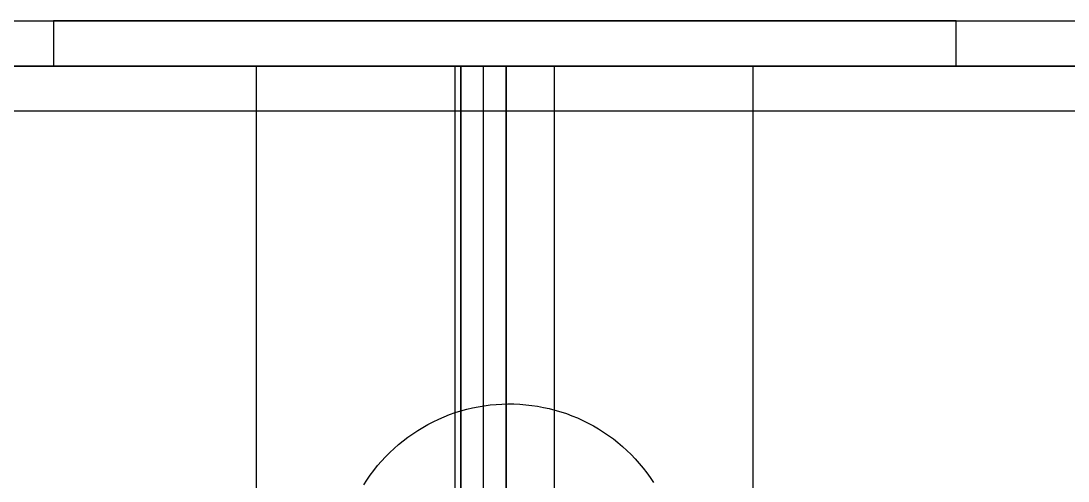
# Model space of a CAD drawing. Header units: millimetres. Extents: x 420 to 781, y -50 to 250.
# Drawn here: x 548.8 to 664.8, y 154 to 205 of the extents above; entities that cross this region are included whole.
import ezdxf

# ---------------------------------------------------------------- set-up
doc = ezdxf.new("R2010")
doc.units = ezdxf.units.MM
doc.header["$MEASUREMENT"] = 0
doc.layers.add('Default', color=178, linetype='Continuous', true_color=0x000000)

msp = doc.modelspace()

# ---------------------------------------------------------------- linework, layer by layer
at = {"layer": 'Default'}
for p, q in [((450, 205, 30), (750, 205, 30)), ((450, 205, 30), (750, 205, 30)), ((450, 205, -80), (750, 205, -80)), ((652.37, 205, -80), (552.37, 205, -80)), ((552.37, 205, -80), (552.37, 205, 454.8)), ((652.37, 205, 454.8), (552.37, 205, 454.8)), ((552.37, 205, -80), (552.37, 200, -80)), ((552.37, 205, 454.8), (552.37, 200, 454.8)), ((552.37, 205, -80), (552.37, 205, 439.8)), ((552.37, 205, 439.8), (552.38, 205, 440.31)), ((552.38, 205, 440.31), (552.41, 205, 440.82)), ((552.41, 205, 440.82), (552.45, 205, 441.33)), ((552.45, 205, 441.33), (552.51, 205, 441.84)), ((552.51, 205, 441.84), (552.59, 205, 442.35)), ((552.59, 205, 442.35), (552.69, 205, 442.85)), ((552.69, 205, 442.85), (552.8, 205, 443.35)), ((552.8, 205, 443.35), (552.93, 205, 443.85)), ((552.93, 205, 443.85), (553.07, 205, 444.34)), ((553.07, 205, 444.34), (553.24, 205, 444.82)), ((553.24, 205, 444.82), (553.42, 205, 445.3)), ((553.42, 205, 445.3), (553.61, 205, 445.78)), ((553.61, 205, 445.78), (553.83, 205, 446.24)), ((553.83, 205, 446.24), (554.05, 205, 446.7)), ((554.05, 205, 446.7), (554.3, 205, 447.15)), ((554.3, 205, 447.15), (554.56, 205, 447.59)), ((554.56, 205, 447.59), (554.83, 205, 448.03)), ((554.83, 205, 448.03), (555.12, 205, 448.45)), ((555.12, 205, 448.45), (555.42, 205, 448.86)), ((555.42, 205, 448.86), (555.74, 205, 449.27)), ((555.74, 205, 449.27), (556.07, 205, 449.66)), ((556.07, 205, 449.66), (556.41, 205, 450.04)), ((556.41, 205, 450.04), (556.76, 205, 450.41)), ((556.76, 205, 450.41), (557.13, 205, 450.76)), ((557.13, 205, 450.76), (557.51, 205, 451.11)), ((557.51, 205, 451.11), (557.91, 205, 451.44)), ((557.91, 205, 451.44), (558.31, 205, 451.75)), ((558.31, 205, 451.75), (558.72, 205, 452.05)), ((558.72, 205, 452.05), (559.14, 205, 452.34)), ((559.14, 205, 452.34), (559.58, 205, 452.62)), ((559.58, 205, 452.62), (560.02, 205, 452.87)), ((560.02, 205, 452.87), (560.47, 205, 453.12)), ((560.47, 205, 453.12), (560.93, 205, 453.35)), ((560.93, 205, 453.35), (561.4, 205, 453.56)), ((561.4, 205, 453.56), (561.87, 205, 453.75)), ((561.87, 205, 453.75), (562.35, 205, 453.93)), ((562.35, 205, 453.93), (562.83, 205, 454.1)), ((562.83, 205, 454.1), (563.32, 205, 454.24)), ((563.32, 205, 454.24), (563.82, 205, 454.37)), ((563.82, 205, 454.37), (564.32, 205, 454.49)), ((564.32, 205, 454.49), (564.82, 205, 454.58)), ((564.82, 205, 454.58), (565.33, 205, 454.66)), ((565.33, 205, 454.66), (565.84, 205, 454.72)), ((565.84, 205, 454.72), (566.35, 205, 454.77)), ((566.35, 205, 454.77), (566.86, 205, 454.79)), ((566.86, 205, 454.79), (567.37, 205, 454.8)), ((637.37, 205, 454.8), (567.37, 205, 454.8)), ((570, 205, 454.8), (630, 205, 454.8)), ((637.37, 205, 454.8), (637.88, 205, 454.79)), ((637.88, 205, 454.79), (638.39, 205, 454.77)), ((638.39, 205, 454.77), (638.91, 205, 454.72)), ((638.91, 205, 454.72), (639.41, 205, 454.66)), ((639.41, 205, 454.66), (639.92, 205, 454.58)), ((639.92, 205, 454.58), (640.42, 205, 454.49)), ((640.42, 205, 454.49), (640.92, 205, 454.37)), ((640.92, 205, 454.37), (641.42, 205, 454.24)), ((641.42, 205, 454.24), (641.91, 205, 454.1)), ((641.91, 205, 454.1), (642.39, 205, 453.93)), ((642.39, 205, 453.93), (642.87, 205, 453.75)), ((642.87, 205, 453.75), (643.35, 205, 453.56)), ((643.35, 205, 453.56), (643.81, 205, 453.35)), ((643.81, 205, 453.35), (644.27, 205, 453.12)), ((644.27, 205, 453.12), (644.72, 205, 452.87)), ((644.72, 205, 452.87), (645.17, 205, 452.62)), ((645.17, 205, 452.62), (645.6, 205, 452.34)), ((645.6, 205, 452.34), (646.02, 205, 452.05)), ((646.02, 205, 452.05), (646.43, 205, 451.75)), ((646.43, 205, 451.75), (646.84, 205, 451.44)), ((646.84, 205, 451.44), (647.23, 205, 451.11)), ((647.23, 205, 451.11), (647.61, 205, 450.76)), ((647.61, 205, 450.76), (647.98, 205, 450.41)), ((647.98, 205, 450.41), (648.33, 205, 450.04)), ((648.33, 205, 450.04), (648.68, 205, 449.66)), ((648.68, 205, 449.66), (649.01, 205, 449.27)), ((649.01, 205, 449.27), (649.32, 205, 448.86)), ((649.32, 205, 448.86), (649.63, 205, 448.45)), ((649.63, 205, 448.45), (649.91, 205, 448.03)), ((649.91, 205, 448.03), (650.19, 205, 447.59)), ((650.19, 205, 447.59), (650.45, 205, 447.15)), ((650.45, 205, 447.15), (650.69, 205, 446.7)), ((650.69, 205, 446.7), (650.92, 205, 446.24)), ((650.92, 205, 446.24), (651.13, 205, 445.78)), ((651.13, 205, 445.78), (651.33, 205, 445.3)), ((651.33, 205, 445.3), (651.51, 205, 444.82)), ((651.51, 205, 444.82), (651.67, 205, 444.34)), ((651.67, 205, 444.34), (651.82, 205, 443.85)), ((651.82, 205, 443.85), (651.94, 205, 443.35)), ((651.94, 205, 443.35), (652.06, 205, 442.85)), ((652.06, 205, 442.85), (652.15, 205, 442.35)), ((652.15, 205, 442.35), (652.23, 205, 441.84)), ((652.23, 205, 441.84), (652.29, 205, 441.33)), ((652.29, 205, 441.33), (652.34, 205, 440.82)), ((652.34, 205, 440.82), (652.36, 205, 440.31)), ((652.36, 205, 440.31), (652.37, 205, 439.8)), ((652.37, 200, -80), (652.37, 205, -80)), ((652.37, 205, -80), (652.37, 205, 454.8)), ((652.37, 200, 454.8), (652.37, 205, 454.8)), ((652.37, 205, -80), (652.37, 205, 439.8)), ((750, 200, 88), (450, 200, 88)), ((750, 200, 92), (450, 200, 92)), ((450, 200, 90), (750, 200, 90)), ((450, 200, 176), (750, 200, 176)), ((450, 200, 92), (750, 200, 92)), ((750, 200), (450, 200)), ((750, 200, 30), (450, 200, 30)), ((750, 200, 30), (450, 200, 30)), ((750, 200, -80), (450, 200, -80)), ((750, 200), (450, 200)), ((750, 200, 4), (450, 200, 4)), ((450, 200, 2), (750, 200, 2)), ((552.37, 200, -80), (652.37, 200, -80)), ((552.37, 200, 454.8), (652.37, 200, 454.8)), ((552.37, 200, -80), (552.37, 200, 454.8)), ((574.87, 0, 358.8), (574.87, 200, 358.8)), ((574.87, 200, 354.8), (574.87, 200, 358.8)), ((574.87, 0, 354.8), (574.87, 200, 354.8)), ((574.87, 200, 358.8), (629.87, 200, 358.8)), ((629.87, 200, 354.8), (574.87, 200, 354.8)), ((574.87, 0, 454.8), (574.87, 200, 454.8)), ((574.87, 200, 450.8), (574.87, 200, 454.8)), ((574.87, 0, 450.8), (574.87, 200, 450.8)), ((574.87, 200, 454.8), (629.87, 200, 454.8)), ((629.87, 200, 450.8), (574.87, 200, 450.8)), ((596.87, 0, 354.8), (596.87, 200, 354.8)), ((607.87, 200, 354.8), (596.87, 200, 354.8)), ((596.87, 0, 454.8), (596.87, 200, 454.8)), ((596.87, 200, 354.8), (596.87, 200, 454.8)), ((596.87, 200, 454.8), (607.87, 200, 454.8)), ((597.5, 200, -80), (597.5, 0, -80)), ((597.5, 200), (597.5, 0)), ((597.5, 200, -80), (597.5, 200)), ((602.5, 200, -80), (597.5, 200, -80)), ((602.5, 200), (597.5, 200)), ((597.5, 200, 92), (597.5, 0, 92)), ((597.5, 200, 172), (597.5, 0, 172)), ((597.5, 200, 92), (597.5, 200, 172)), ((602.5, 200, 92), (597.5, 200, 92)), ((602.5, 200, 172), (597.5, 200, 172)), ((597.5, 200, 92), (602.5, 200, 92)), ((597.5, 0, 92), (597.5, 200, 92)), ((600, 0, 88), (600, 200, 88)), ((600, 200, 88), (600, 200, 92)), ((600, 0, 92), (600, 200, 92)), ((600, 0), (600, 200)), ((600, 0), (600, 200)), ((600, 200), (600, 200, 4)), ((600, 0, 4), (600, 200, 4)), ((602.5, 0, -80), (602.5, 200, -80)), ((602.5, 200, -80), (602.5, 200)), ((602.5, 0), (602.5, 200)), ((602.5, 0, 92), (602.5, 200, 92)), ((602.5, 200, 92), (602.5, 200, 172)), ((602.5, 0, 172), (602.5, 200, 172)), ((602.5, 200, 92), (602.5, 0, 92)), ((607.87, 0, 354.8), (607.87, 200, 354.8)), ((607.87, 0, 454.8), (607.87, 200, 454.8)), ((607.87, 200, 454.8), (607.87, 200, 354.8)), ((629.87, 0, 358.8), (629.87, 200, 358.8)), ((629.87, 0, 354.8), (629.87, 200, 354.8)), ((629.87, 200, 358.8), (629.87, 200, 354.8)), ((629.87, 0, 454.8), (629.87, 200, 454.8)), ((629.87, 0, 450.8), (629.87, 200, 450.8)), ((629.87, 200, 454.8), (629.87, 200, 450.8)), ((652.37, 200, -80), (652.37, 200, 454.8)), ((750, 195, 176), (450, 195, 176)), ((750, 195, 92), (450, 195, 92)), ((600.08, 162.37, 316.95), (600.73, 162.46, 316.95)), ((600.08, 162.37, 171.95), (600.73, 162.46, 171.95)), ((600.73, 162.46, 316.95), (601.39, 162.52, 316.95)), ((600.73, 162.46, 171.95), (601.39, 162.52, 171.95)), ((601.39, 162.52, 316.95), (602.05, 162.56, 316.95)), ((601.39, 162.52, 171.95), (602.05, 162.56, 171.95)), ((602.05, 162.56, 316.95), (602.71, 162.58, 316.95)), ((602.05, 162.56, 171.95), (602.71, 162.58, 171.95)), ((602.71, 162.58, 316.95), (603.37, 162.57, 316.95)), ((602.71, 162.58, 171.95), (603.37, 162.57, 171.95)), ((603.37, 162.57, 316.95), (604.03, 162.55, 316.95)), ((603.37, 162.57, 171.95), (604.03, 162.55, 171.95)), ((604.03, 162.55, 316.95), (604.68, 162.49, 316.95)), ((604.03, 162.55, 171.95), (604.68, 162.49, 171.95)), ((604.68, 162.49, 316.95), (605.34, 162.42, 316.95)), ((604.68, 162.49, 171.95), (605.34, 162.42, 171.95)), ((605.34, 162.42, 316.95), (605.99, 162.32, 316.95)), ((605.34, 162.42, 171.95), (605.99, 162.32, 171.95)), ((595.64, 161.15, 316.95), (596.25, 161.39, 316.95)), ((595.64, 161.15, 171.95), (596.25, 161.39, 171.95)), ((596.25, 161.39, 316.95), (596.88, 161.61, 316.95)), ((596.25, 161.39, 171.95), (596.88, 161.61, 171.95)), ((596.88, 161.61, 316.95), (597.51, 161.81, 316.95)), ((596.88, 161.61, 171.95), (597.51, 161.81, 171.95)), ((597.51, 161.81, 316.95), (598.14, 161.98, 316.95)), ((597.51, 161.81, 171.95), (598.14, 161.98, 171.95)), ((598.14, 161.98, 316.95), (598.78, 162.14, 316.95)), ((598.14, 161.98, 171.95), (598.78, 162.14, 171.95)), ((598.78, 162.14, 316.95), (599.43, 162.27, 316.95)), ((598.78, 162.14, 171.95), (599.43, 162.27, 171.95)), ((599.43, 162.27, 316.95), (600.08, 162.37, 316.95)), ((599.43, 162.27, 171.95), (600.08, 162.37, 171.95)), ((605.99, 162.32, 316.95), (606.64, 162.2, 316.95)), ((605.99, 162.32, 171.95), (606.64, 162.2, 171.95)), ((606.64, 162.2, 316.95), (607.29, 162.06, 316.95)), ((606.64, 162.2, 171.95), (607.29, 162.06, 171.95)), ((607.29, 162.06, 316.95), (607.92, 161.9, 316.95)), ((607.29, 162.06, 171.95), (607.92, 161.9, 171.95)), ((607.92, 161.9, 316.95), (608.56, 161.71, 316.95)), ((607.92, 161.9, 171.95), (608.56, 161.71, 171.95)), ((608.56, 161.71, 316.95), (609.18, 161.5, 316.95)), ((608.56, 161.71, 171.95), (609.18, 161.5, 171.95)), ((609.18, 161.5, 316.95), (609.8, 161.27, 316.95)), ((609.18, 161.5, 171.95), (609.8, 161.27, 171.95)), ((609.8, 161.27, 316.95), (610.41, 161.02, 316.95)), ((609.8, 161.27, 171.95), (610.41, 161.02, 171.95)), ((593.28, 159.98, 316.95), (593.85, 160.3, 316.95)), ((593.28, 159.98, 171.95), (593.85, 160.3, 171.95)), ((593.85, 160.3, 316.95), (594.44, 160.61, 316.95)), ((593.85, 160.3, 171.95), (594.44, 160.61, 171.95)), ((594.44, 160.61, 316.95), (595.04, 160.89, 316.95)), ((594.44, 160.61, 171.95), (595.04, 160.89, 171.95)), ((595.04, 160.89, 316.95), (595.64, 161.15, 316.95)), ((595.04, 160.89, 171.95), (595.64, 161.15, 171.95)), ((610.41, 161.02, 316.95), (611.01, 160.75, 316.95)), ((610.41, 161.02, 171.95), (611.01, 160.75, 171.95)), ((611.01, 160.75, 316.95), (611.6, 160.46, 316.95)), ((611.01, 160.75, 171.95), (611.6, 160.46, 171.95)), ((611.6, 160.46, 316.95), (612.18, 160.14, 316.95)), ((611.6, 160.46, 171.95), (612.18, 160.14, 171.95)), ((612.18, 160.14, 316.95), (612.75, 159.81, 316.95)), ((612.18, 160.14, 171.95), (612.75, 159.81, 171.95)), ((591.63, 158.89, 316.95), (592.16, 159.27, 316.95)), ((591.63, 158.89, 171.95), (592.16, 159.27, 171.95)), ((592.16, 159.27, 316.95), (592.72, 159.64, 316.95)), ((592.16, 159.27, 171.95), (592.72, 159.64, 171.95)), ((592.72, 159.64, 316.95), (593.28, 159.98, 316.95)), ((592.72, 159.64, 171.95), (593.28, 159.98, 171.95)), ((612.75, 159.81, 316.95), (613.31, 159.46, 316.95)), ((612.75, 159.81, 171.95), (613.31, 159.46, 171.95)), ((613.31, 159.46, 316.95), (613.85, 159.09, 316.95)), ((613.31, 159.46, 171.95), (613.85, 159.09, 171.95)), ((613.85, 159.09, 316.95), (614.39, 158.7, 316.95)), ((613.85, 159.09, 171.95), (614.39, 158.7, 171.95)), ((590.1, 157.64, 316.95), (590.59, 158.08, 316.95)), ((590.1, 157.64, 171.95), (590.59, 158.08, 171.95)), ((590.59, 158.08, 316.95), (591.1, 158.49, 316.95)), ((590.59, 158.08, 171.95), (591.1, 158.49, 171.95)), ((591.1, 158.49, 316.95), (591.63, 158.89, 316.95)), ((591.1, 158.49, 171.95), (591.63, 158.89, 171.95)), ((614.39, 158.7, 316.95), (614.9, 158.29, 316.95)), ((614.39, 158.7, 171.95), (614.9, 158.29, 171.95)), ((614.9, 158.29, 316.95), (615.41, 157.86, 316.95)), ((614.9, 158.29, 171.95), (615.41, 157.86, 171.95)), ((615.41, 157.86, 316.95), (615.89, 157.42, 316.95)), ((615.41, 157.86, 171.95), (615.89, 157.42, 171.95)), ((588.7, 156.24, 316.95), (589.15, 156.72, 316.95)), ((588.7, 156.24, 171.95), (589.15, 156.72, 171.95)), ((589.15, 156.72, 316.95), (589.61, 157.19, 316.95)), ((589.15, 156.72, 171.95), (589.61, 157.19, 171.95)), ((589.61, 157.19, 316.95), (590.1, 157.64, 316.95)), ((589.61, 157.19, 171.95), (590.1, 157.64, 171.95)), ((615.89, 157.42, 316.95), (616.37, 156.96, 316.95)), ((615.89, 157.42, 171.95), (616.37, 156.96, 171.95)), ((616.37, 156.96, 316.95), (616.82, 156.48, 316.95)), ((616.37, 156.96, 171.95), (616.82, 156.48, 171.95)), ((587.86, 155.22, 316.95), (588.27, 155.74, 316.95)), ((587.86, 155.22, 171.95), (588.27, 155.74, 171.95)), ((588.27, 155.74, 316.95), (588.7, 156.24, 316.95)), ((588.27, 155.74, 171.95), (588.7, 156.24, 171.95)), ((616.82, 156.48, 316.95), (617.26, 155.99, 316.95)), ((616.82, 156.48, 171.95), (617.26, 155.99, 171.95)), ((617.26, 155.99, 316.95), (617.68, 155.48, 316.95)), ((617.26, 155.99, 171.95), (617.68, 155.48, 171.95)), ((617.68, 155.48, 316.95), (618.09, 154.96, 316.95)), ((617.68, 155.48, 171.95), (618.09, 154.96, 171.95)), ((587.09, 154.15, 316.95), (587.46, 154.7, 316.95)), ((587.09, 154.15, 171.95), (587.46, 154.7, 171.95)), ((587.46, 154.7, 316.95), (587.86, 155.22, 316.95)), ((587.46, 154.7, 171.95), (587.86, 155.22, 171.95)), ((618.09, 154.96, 316.95), (618.47, 154.43, 316.95)), ((618.09, 154.96, 171.95), (618.47, 154.43, 171.95)), ((618.47, 154.43, 316.95), (618.84, 153.88, 316.95)), ((618.47, 154.43, 171.95), (618.84, 153.88, 171.95)), ((586.73, 153.6, 316.95), (587.09, 154.15, 316.95)), ((586.73, 153.6, 171.95), (587.09, 154.15, 171.95))]:
    msp.add_line(p, q, dxfattribs=at)

doc.saveas('drawing.dxf')
